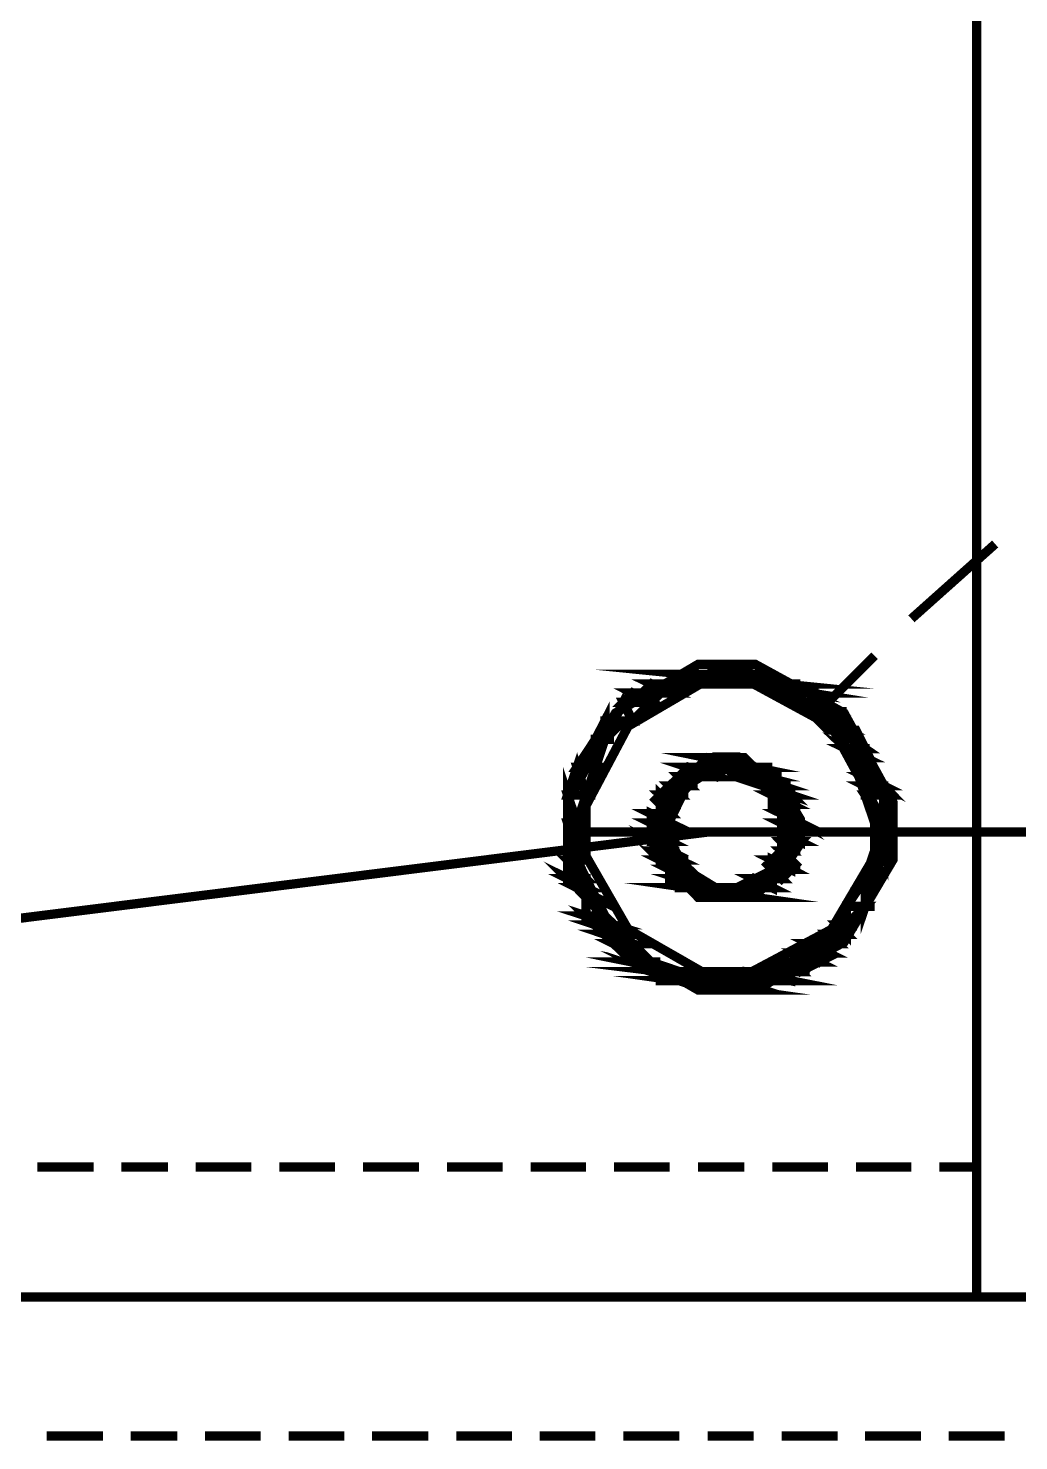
# Model space of a CAD drawing. Header units: metres. Extents: x -593 to 248, y 430 to 1024.
# Drawn here: x -236.09 to -231.57, y 801.3 to 807.74 of the extents above; entities that cross this region are included whole.
import ezdxf

# ---------------------------------------------------------------- set-up
doc = ezdxf.new("R2010")
doc.units = ezdxf.units.M
doc.header["$MEASUREMENT"] = 0
for name, color, linetype in [('C00-00-00-BLACK', 7, 'Continuous'), ('C00-7E-FF', 150, 'Continuous'), ('CFF-00-00', 1, 'Continuous')]:
    doc.layers.add(name, color=color, linetype=linetype)

msp = doc.modelspace()

# ---------------------------------------------------------------- linework, layer by layer
at = {"layer": 'C00-00-00-BLACK', "const_width": 0.0423}
for points in [[(-231.7628, 801.9529), (-231.7628, 822.0039)], [(-235.7898, 802.5459), (-236.0458, 802.5459)], [(-235.4508, 802.5459), (-235.6628, 802.5459)], [(-235.0708, 802.5459), (-235.3238, 802.5459)], [(-234.6888, 802.5459), (-234.9428, 802.5459)], [(-234.3058, 802.5459), (-234.5618, 802.5459)], [(-233.9238, 802.5459), (-234.1778, 802.5459)], [(-233.5438, 802.5459), (-233.7968, 802.5459)], [(-233.1618, 802.5459), (-233.4168, 802.5459)], [(-232.8218, 802.5459), (-233.0328, 802.5459)], [(-232.4398, 802.5459), (-232.6938, 802.5459)], [(-232.0598, 802.5459), (-232.3128, 802.5459)], [(-231.7628, 802.5459), (-231.9318, 802.5459)], [(-239.6068, 801.9529), (-225.9518, 801.9529)], [(-235.7468, 801.3179), (-236.0038, 801.3179)], [(-235.4078, 801.3179), (-235.6208, 801.3179)], [(-235.0278, 801.3179), (-235.2818, 801.3179)], [(-234.6458, 801.3179), (-234.9008, 801.3179)], [(-234.2628, 801.3179), (-234.5198, 801.3179)], [(-233.8808, 801.3179), (-234.1358, 801.3179)], [(-233.5008, 801.3179), (-233.7548, 801.3179)], [(-233.1188, 801.3179), (-233.3738, 801.3179)], [(-232.7788, 801.3179), (-232.9898, 801.3179)], [(-232.3968, 801.3179), (-232.6518, 801.3179)], [(-232.0168, 801.3179), (-232.2708, 801.3179)], [(-231.6348, 801.3179), (-231.8898, 801.3179)]]:
    msp.add_lwpolyline(points, dxfattribs=at)
for points in [[(-232.1438, 804.0729), (-232.1438, 804.2089), (-232.3668, 804.6159), (-232.7718, 804.8379), (-232.9058, 804.8379), (-233.0328, 804.8379), (-233.4098, 804.6159), (-233.6278, 804.2089), (-233.6278, 804.0729), (-233.6278, 803.9469), (-233.4098, 803.5709), (-233.0328, 803.3529), (-232.9058, 803.3529), (-232.7718, 803.3529), (-232.3668, 803.5709), (-232.1438, 803.9469), (-232.1438, 804.0729)], [(-232.9058, 804.8349), (-232.7788, 804.7919), (-232.9898, 804.7919), (-232.9058, 804.8349)], [(-232.2278, 804.0729), (-232.2278, 804.1939), (-232.4248, 804.5559), (-232.7858, 804.7519), (-232.9058, 804.7519), (-233.0168, 804.7519), (-233.3518, 804.5559), (-233.5438, 804.1939), (-233.5438, 804.0729), (-233.5438, 803.9629), (-233.3518, 803.6289), (-233.0168, 803.4369), (-232.9058, 803.4369), (-232.7858, 803.4369), (-232.4248, 803.6289), (-232.2278, 803.9629), (-232.2278, 804.0729)], [(-232.7788, 804.7919), (-233.0778, 804.7919), (-232.6518, 804.7489), (-232.7788, 804.7919)], [(-233.0328, 804.7489), (-233.2448, 804.7489), (-233.1588, 804.7079), (-233.0328, 804.7489)], [(-233.2448, 804.7489), (-233.1588, 804.7079), (-233.2858, 804.7079), (-233.2448, 804.7489)], [(-233.0778, 804.7919), (-232.6518, 804.7489), (-233.1618, 804.7489), (-233.0778, 804.7919)], [(-233.1618, 804.7489), (-232.6098, 804.7489), (-233.2048, 804.7489), (-233.1618, 804.7489)], [(-232.6098, 804.7489), (-233.2048, 804.7489), (-232.6098, 804.7489)], [(-233.2048, 804.7489), (-232.6098, 804.7489), (-232.5668, 804.7489), (-233.2048, 804.7489)], [(-233.0328, 804.7489), (-232.9898, 804.7489), (-233.2048, 804.7489), (-233.0328, 804.7489)], [(-233.0328, 804.7489), (-233.2048, 804.7489), (-232.9058, 804.7489), (-233.0328, 804.7489)], [(-232.6518, 804.7489), (-233.1618, 804.7489), (-232.6098, 804.7489), (-232.6518, 804.7489)], [(-232.7788, 804.7919), (-232.9898, 804.7919), (-233.0778, 804.7919), (-232.7788, 804.7919)], [(-232.7788, 804.7489), (-232.5238, 804.7079), (-232.6518, 804.7079), (-232.7788, 804.7489)], [(-232.6098, 804.7489), (-232.7788, 804.7489), (-232.5238, 804.7079), (-232.6098, 804.7489)], [(-232.9898, 804.7919), (-232.7788, 804.7919), (-232.7358, 804.7919), (-232.9898, 804.7919)], [(-232.6098, 804.7489), (-232.9058, 804.7489), (-232.6098, 804.7489)], [(-232.9058, 804.7489), (-232.6098, 804.7489), (-232.7788, 804.7489), (-232.9058, 804.7489)], [(-232.6518, 804.7079), (-232.4398, 804.6229), (-232.5238, 804.6229), (-232.6518, 804.7079)], [(-233.3738, 804.6649), (-233.3318, 804.5799), (-233.4168, 804.5799), (-233.3738, 804.6649)], [(-233.3318, 804.7079), (-233.2468, 804.6649), (-233.3738, 804.6649), (-233.3318, 804.7079)], [(-233.2048, 804.7079), (-233.3318, 804.7079), (-233.2468, 804.6649), (-233.2048, 804.7079)], [(-233.2888, 804.7079), (-233.2048, 804.7079), (-233.3318, 804.7079), (-233.2888, 804.7079)], [(-233.1618, 804.7079), (-233.2888, 804.7079), (-233.2048, 804.7079), (-233.1618, 804.7079)], [(-232.5238, 804.7079), (-232.6518, 804.7079), (-232.4398, 804.6229), (-232.5238, 804.7079)], [(-232.5238, 804.7079), (-232.6518, 804.7079), (-232.5238, 804.7079)], [(-232.6518, 804.7079), (-232.5238, 804.7079), (-232.4828, 804.7079), (-232.6518, 804.7079)], [(-232.5238, 804.6229), (-232.3558, 804.5379), (-232.4398, 804.5379), (-232.5238, 804.6229)], [(-233.4578, 804.5799), (-233.4578, 804.4959), (-233.5008, 804.4959), (-233.4578, 804.5799)], [(-233.2468, 804.6649), (-233.3738, 804.6649), (-233.3318, 804.5799), (-233.2468, 804.6649)], [(-232.3968, 804.6229), (-232.5238, 804.6229), (-232.3558, 804.5379), (-232.3968, 804.6229)], [(-232.3968, 804.6229), (-232.3558, 804.6229), (-232.5238, 804.6229), (-232.3968, 804.6229)], [(-232.3968, 804.6229), (-232.5238, 804.6229), (-232.4398, 804.6229), (-232.3968, 804.6229)], [(-233.5008, 804.4959), (-233.5008, 804.3689), (-233.5848, 804.3689), (-233.5008, 804.4959)], [(-233.4168, 804.5799), (-233.3738, 804.5799), (-233.4578, 804.5799), (-233.4168, 804.5799)], [(-233.3738, 804.5799), (-233.4578, 804.5799), (-233.4578, 804.4959), (-233.3738, 804.5799)], [(-233.3318, 804.5799), (-233.4168, 804.5799), (-233.3738, 804.5799), (-233.3318, 804.5799)], [(-232.3968, 804.5379), (-232.2708, 804.4529), (-232.3558, 804.4529), (-232.3968, 804.5379)], [(-233.4578, 804.4959), (-233.5008, 804.4959), (-233.4578, 804.4959)], [(-233.5008, 804.4959), (-233.4578, 804.4959), (-233.4168, 804.4959), (-233.5008, 804.4959)], [(-233.4578, 804.4959), (-233.5008, 804.4959), (-233.5008, 804.3689), (-233.4578, 804.4959)], [(-232.3558, 804.4529), (-232.2708, 804.4119), (-232.3128, 804.4119), (-232.3558, 804.4529)], [(-232.3128, 804.5379), (-232.3968, 804.5379), (-232.2708, 804.4529), (-232.3128, 804.5379)], [(-232.3558, 804.5379), (-232.4398, 804.5379), (-232.3128, 804.5379), (-232.3558, 804.5379)], [(-232.4398, 804.5379), (-232.3128, 804.5379), (-232.3968, 804.5379), (-232.4398, 804.5379)], [(-232.3128, 804.4119), (-232.2278, 804.3259), (-232.2708, 804.3259), (-232.3128, 804.4119)], [(-233.5848, 804.3689), (-233.5438, 804.2419), (-233.6278, 804.2419), (-233.5848, 804.3689)], [(-232.5668, 804.0729), (-232.5668, 804.1319), (-232.6728, 804.3079), (-232.8478, 804.4149), (-232.9058, 804.4149), (-232.9598, 804.4149), (-233.1178, 804.3079), (-233.2018, 804.1319), (-233.2018, 804.0729), (-233.2018, 804.0199), (-233.1178, 803.8619), (-232.9598, 803.7759), (-232.9058, 803.7759), (-232.8478, 803.7759), (-232.6728, 803.8619), (-232.5668, 804.0199), (-232.5668, 804.0729)], [(-232.8218, 804.4119), (-232.9898, 804.4119), (-232.7788, 804.3689), (-232.8218, 804.4119)], [(-232.9898, 804.4119), (-232.7788, 804.3689), (-233.0328, 804.3689), (-232.9898, 804.4119)], [(-232.9488, 804.4119), (-232.8218, 804.4119), (-232.9898, 804.4119), (-232.9488, 804.4119)], [(-232.9058, 804.4119), (-232.8628, 804.4119), (-232.9488, 804.4119), (-232.9058, 804.4119)], [(-232.8628, 804.4119), (-232.9488, 804.4119), (-232.8218, 804.4119), (-232.8628, 804.4119)], [(-232.2708, 804.4529), (-232.3558, 804.4529), (-232.2708, 804.4119), (-232.2708, 804.4529)], [(-232.2708, 804.4119), (-232.3128, 804.4119), (-232.2278, 804.3259), (-232.2708, 804.4119)], [(-233.6278, 804.2419), (-233.5848, 804.1149), (-233.6278, 804.1149), (-233.6278, 804.2419)], [(-233.5008, 804.3689), (-233.5848, 804.3689), (-233.5438, 804.2419), (-233.5008, 804.3689)], [(-233.5008, 804.3689), (-233.5848, 804.3689), (-233.5008, 804.3689)], [(-233.5848, 804.3689), (-233.5008, 804.3689), (-233.4578, 804.3689), (-233.5848, 804.3689)], [(-232.9058, 804.3689), (-233.0778, 804.3689), (-232.9488, 804.3259), (-232.9058, 804.3689)], [(-232.6098, 804.0729), (-232.6098, 804.1259), (-232.6948, 804.2849), (-232.8558, 804.3689), (-232.9078, 804.3689), (-232.9528, 804.3689), (-233.0838, 804.2849), (-233.1618, 804.1259), (-233.1618, 804.0729), (-233.1618, 804.0299), (-233.0838, 803.8989), (-232.9528, 803.8189), (-232.9078, 803.8189), (-232.8558, 803.8189), (-232.6948, 803.8989), (-232.6098, 804.0299), (-232.6098, 804.0729)], [(-233.0778, 804.3689), (-232.9488, 804.3259), (-233.1188, 804.3259), (-233.0778, 804.3689)], [(-233.0328, 804.3689), (-232.7358, 804.3689), (-233.0778, 804.3689), (-233.0328, 804.3689)], [(-232.7358, 804.3689), (-233.0778, 804.3689), (-232.7358, 804.3689)], [(-233.0778, 804.3689), (-232.7358, 804.3689), (-232.6938, 804.3689), (-233.0778, 804.3689)], [(-232.7358, 804.3689), (-232.6938, 804.3689), (-233.0778, 804.3689), (-232.7358, 804.3689)], [(-232.7358, 804.3689), (-233.0778, 804.3689), (-232.7358, 804.3689)], [(-232.7358, 804.3689), (-232.9058, 804.3689), (-232.7358, 804.3259), (-232.7358, 804.3689)], [(-232.7788, 804.3689), (-233.0328, 804.3689), (-232.7788, 804.3689)], [(-233.0328, 804.3689), (-232.7788, 804.3689), (-232.7358, 804.3689), (-233.0328, 804.3689)], [(-232.7788, 804.3689), (-233.0328, 804.3689), (-232.7358, 804.3689), (-232.7788, 804.3689)], [(-232.9058, 804.3689), (-232.7358, 804.3259), (-232.8628, 804.3259), (-232.9058, 804.3689)], [(-232.7788, 804.3259), (-232.6518, 804.2839), (-232.7358, 804.2839), (-232.7788, 804.3259)], [(-232.2708, 804.2419), (-232.1868, 804.1149), (-232.2278, 804.1149), (-232.2708, 804.2419)], [(-233.1618, 804.2839), (-233.1188, 804.2419), (-233.2048, 804.2419), (-233.1618, 804.2839)], [(-233.0778, 804.2839), (-233.1618, 804.2839), (-233.1188, 804.2419), (-233.0778, 804.2839)], [(-233.1178, 804.3259), (-233.0748, 804.2839), (-233.1588, 804.2839), (-233.1178, 804.3259)], [(-233.1618, 804.2839), (-233.0778, 804.2839), (-233.0348, 804.2839), (-233.1618, 804.2839)], [(-233.0778, 804.2839), (-233.0348, 804.2839), (-233.1618, 804.2839), (-233.0778, 804.2839)], [(-233.1618, 804.2839), (-233.0778, 804.2839), (-233.0348, 804.2839), (-233.1618, 804.2839)], [(-233.0778, 804.2839), (-233.0348, 804.2839), (-233.1618, 804.2839), (-233.0778, 804.2839)], [(-233.0328, 804.3259), (-233.1178, 804.3259), (-233.0748, 804.2839), (-233.0328, 804.3259)], [(-233.0328, 804.3259), (-233.1188, 804.3259), (-233.0328, 804.3259)], [(-233.1188, 804.3259), (-233.0328, 804.3259), (-232.9898, 804.3259), (-233.1188, 804.3259)], [(-233.0328, 804.3259), (-232.9898, 804.3259), (-233.1188, 804.3259), (-233.0328, 804.3259)], [(-233.0328, 804.3259), (-233.1188, 804.3259), (-232.9488, 804.3259), (-233.0328, 804.3259)], [(-232.6938, 804.3259), (-232.7788, 804.3259), (-232.6518, 804.2839), (-232.6938, 804.3259)], [(-232.7358, 804.3259), (-232.8628, 804.3259), (-232.6938, 804.3259), (-232.7358, 804.3259)], [(-232.8628, 804.3259), (-232.6938, 804.3259), (-232.8218, 804.3259), (-232.8628, 804.3259)], [(-232.6518, 804.2839), (-232.7358, 804.2839), (-232.6098, 804.2419), (-232.6518, 804.2839)], [(-232.6938, 804.3259), (-232.8218, 804.3259), (-232.6938, 804.3259)], [(-232.8218, 804.3259), (-232.6938, 804.3259), (-232.7788, 804.3259), (-232.8218, 804.3259)], [(-232.7358, 804.2839), (-232.6098, 804.2419), (-232.6938, 804.2419), (-232.7358, 804.2839)], [(-232.6938, 804.3259), (-232.7788, 804.3259), (-232.6938, 804.3259)], [(-232.7788, 804.3259), (-232.6938, 804.3259), (-232.6518, 804.3259), (-232.7788, 804.3259)], [(-232.7358, 804.2839), (-232.6518, 804.2839), (-232.6098, 804.2839), (-232.7358, 804.2839)], [(-232.6518, 804.2839), (-232.6098, 804.2839), (-232.7358, 804.2839), (-232.6518, 804.2839)], [(-232.2278, 804.3259), (-232.2708, 804.3259), (-232.1868, 804.2839), (-232.2278, 804.3259)], [(-232.1868, 804.2839), (-232.2708, 804.2839), (-232.1868, 804.2419), (-232.1868, 804.2839)], [(-232.2708, 804.3259), (-232.1868, 804.2839), (-232.2708, 804.2839), (-232.2708, 804.3259)], [(-232.2708, 804.2839), (-232.1868, 804.2419), (-232.2708, 804.2419), (-232.2708, 804.2839)], [(-233.5438, 804.2419), (-233.6278, 804.2419), (-233.5848, 804.1149), (-233.5438, 804.2419)], [(-233.6278, 804.2419), (-233.5438, 804.2419), (-233.5008, 804.2419), (-233.6278, 804.2419)], [(-233.5438, 804.2419), (-233.5008, 804.2419), (-233.6278, 804.2419), (-233.5438, 804.2419)], [(-233.6278, 804.1149), (-233.5848, 803.9869), (-233.6278, 803.9869), (-233.6278, 804.1149)], [(-233.1188, 804.2419), (-233.2048, 804.2419), (-233.1618, 804.1999), (-233.1188, 804.2419)], [(-233.2048, 804.2419), (-233.1618, 804.1999), (-233.2048, 804.1999), (-233.2048, 804.2419)], [(-233.2048, 804.2419), (-233.1188, 804.2419), (-233.0778, 804.2419), (-233.2048, 804.2419)], [(-233.1188, 804.2419), (-233.0778, 804.2419), (-233.2048, 804.2419), (-233.1188, 804.2419)], [(-233.2048, 804.1999), (-233.1618, 804.1569), (-233.2048, 804.1569), (-233.2048, 804.1999)], [(-232.6098, 804.2419), (-232.6938, 804.2419), (-232.6098, 804.1999), (-232.6098, 804.2419)], [(-232.6938, 804.2419), (-232.6098, 804.1999), (-232.6938, 804.1999), (-232.6938, 804.2419)], [(-232.6518, 804.1999), (-232.6098, 804.1569), (-232.6518, 804.1569), (-232.6518, 804.1999)], [(-232.1868, 804.2419), (-232.2708, 804.2419), (-232.1868, 804.1149), (-232.1868, 804.2419)], [(-232.2278, 804.1149), (-232.1868, 803.9869), (-232.2278, 803.9869), (-232.2278, 804.1149)], [(-233.1618, 804.1569), (-233.2468, 804.1569), (-233.1618, 804.1149), (-233.1618, 804.1569)], [(-233.2468, 804.1569), (-233.1618, 804.1149), (-233.2468, 804.1149), (-233.2468, 804.1569)], [(-233.2048, 804.1569), (-233.1618, 804.1569), (-233.2468, 804.1569), (-233.2048, 804.1569)], [(-233.1618, 804.1999), (-233.2048, 804.1999), (-233.1618, 804.1569), (-233.1618, 804.1999)], [(-233.1618, 804.1569), (-233.2048, 804.1569), (-233.1618, 804.1569)], [(-232.6098, 804.1569), (-232.6518, 804.1569), (-232.5668, 804.1149), (-232.6098, 804.1569)], [(-232.6098, 804.1999), (-232.6938, 804.1999), (-232.6518, 804.1999), (-232.6098, 804.1999)], [(-232.6938, 804.1999), (-232.6098, 804.1999), (-232.5668, 804.1999), (-232.6938, 804.1999)], [(-232.6098, 804.1999), (-232.6518, 804.1999), (-232.6098, 804.1569), (-232.6098, 804.1999)], [(-232.6518, 804.1569), (-232.5668, 804.1149), (-232.6518, 804.1149), (-232.6518, 804.1569)], [(-232.6098, 804.1569), (-232.6518, 804.1569), (-232.6098, 804.1569)], [(-232.6518, 804.1569), (-232.6098, 804.1569), (-232.5668, 804.1569), (-232.6518, 804.1569)], [(-233.5848, 804.1149), (-233.6278, 804.1149), (-233.5848, 803.9869), (-233.5848, 804.1149)], [(-233.6278, 804.1149), (-233.5848, 804.1149), (-233.5438, 804.1149), (-233.6278, 804.1149)], [(-233.5848, 804.1149), (-233.5438, 804.1149), (-233.6278, 804.1149), (-233.5848, 804.1149)], [(-233.1618, 804.1149), (-233.2468, 804.1149), (-233.1618, 804.0729), (-233.1618, 804.1149)], [(-233.2468, 804.1149), (-233.1618, 804.0729), (-233.2468, 804.0729), (-233.2468, 804.1149)], [(-232.5668, 804.1149), (-232.6518, 804.1149), (-232.5668, 804.0729), (-232.5668, 804.1149)], [(-232.6518, 804.1149), (-232.5668, 804.0729), (-232.6518, 804.0729), (-232.6518, 804.1149)], [(-232.2278, 803.9869), (-232.2278, 803.8609), (-232.2708, 803.8609), (-232.2278, 803.9869)], [(-232.1868, 804.1149), (-232.2278, 804.1149), (-232.1868, 803.9869), (-232.1868, 804.1149)], [(-232.2278, 804.1149), (-232.1868, 804.1149), (-232.1438, 804.1149), (-232.2278, 804.1149)], [(-232.1868, 804.1149), (-232.1438, 804.1149), (-232.2278, 804.1149), (-232.1868, 804.1149)], [(-233.2468, 804.0299), (-233.1618, 803.9869), (-233.2048, 803.9869), (-233.2468, 804.0299)], [(-233.1618, 804.0729), (-233.2468, 804.0729), (-233.1618, 804.0299), (-233.1618, 804.0729)], [(-233.1618, 804.0299), (-233.2468, 804.0299), (-233.1618, 803.9869), (-233.1618, 804.0299)], [(-233.2468, 804.0729), (-233.1618, 804.0299), (-233.2468, 804.0299), (-233.2468, 804.0729)], [(-233.1618, 804.0299), (-233.2468, 804.0299), (-233.1618, 804.0299)], [(-233.2468, 804.0299), (-233.1618, 804.0299), (-233.1188, 804.0299), (-233.2468, 804.0299)], [(-232.5668, 804.0729), (-232.6518, 804.0729), (-232.5668, 804.0299), (-232.5668, 804.0729)], [(-232.5668, 804.0299), (-232.6518, 804.0299), (-232.6098, 803.9869), (-232.5668, 804.0299)], [(-232.6518, 804.0729), (-232.5668, 804.0299), (-232.6518, 804.0299), (-232.6518, 804.0729)], [(-232.6518, 804.0729), (-232.5668, 804.0729), (-232.5238, 804.0729), (-232.6518, 804.0729)], [(-232.5668, 804.0729), (-232.5238, 804.0729), (-232.6518, 804.0729), (-232.5668, 804.0729)], [(-232.6518, 804.0299), (-232.6098, 803.9869), (-232.6518, 803.9869), (-232.6518, 804.0299)], [(-233.5848, 803.9869), (-233.6278, 803.9869), (-233.5848, 803.9459), (-233.5848, 803.9869)], [(-233.6278, 803.9869), (-233.5848, 803.9459), (-233.6278, 803.9459), (-233.6278, 803.9869)], [(-233.6278, 803.9459), (-233.5438, 803.8609), (-233.6278, 803.8609), (-233.6278, 803.9459)], [(-233.2048, 803.9459), (-233.1188, 803.9029), (-233.1618, 803.9029), (-233.2048, 803.9459)], [(-233.1618, 803.9869), (-233.2048, 803.9869), (-233.1188, 803.9459), (-233.1618, 803.9869)], [(-233.2048, 803.9869), (-233.1188, 803.9459), (-233.2048, 803.9459), (-233.2048, 803.9869)], [(-233.1618, 803.9869), (-233.2048, 803.9869), (-233.1618, 803.9869)], [(-233.2048, 803.9869), (-233.1618, 803.9869), (-233.1188, 803.9869), (-233.2048, 803.9869)], [(-232.6518, 803.9869), (-232.6098, 803.9459), (-232.6938, 803.9459), (-232.6518, 803.9869)], [(-232.6938, 803.9459), (-232.6098, 803.9029), (-232.6938, 803.9029), (-232.6938, 803.9459)], [(-232.6098, 803.9869), (-232.6518, 803.9869), (-232.6098, 803.9459), (-232.6098, 803.9869)], [(-232.6518, 803.9869), (-232.6098, 803.9869), (-232.5668, 803.9869), (-232.6518, 803.9869)], [(-232.6098, 803.9869), (-232.5668, 803.9869), (-232.6518, 803.9869), (-232.6098, 803.9869)], [(-232.2278, 803.9869), (-232.1868, 803.9869), (-232.1438, 803.9869), (-232.2278, 803.9869)], [(-232.1868, 803.9869), (-232.1438, 803.9869), (-232.2278, 803.9869), (-232.1868, 803.9869)], [(-232.1868, 803.9869), (-232.2278, 803.9869), (-232.2278, 803.8609), (-232.1868, 803.9869)], [(-233.6278, 803.8609), (-233.5438, 803.8189), (-233.5848, 803.8189), (-233.6278, 803.8609)], [(-233.5848, 803.9459), (-233.6278, 803.9459), (-233.5438, 803.8609), (-233.5848, 803.9459)], [(-233.1188, 803.9459), (-233.2048, 803.9459), (-233.1188, 803.9029), (-233.1188, 803.9459)], [(-233.1188, 803.9029), (-233.1618, 803.9029), (-233.0778, 803.8609), (-233.1188, 803.9029)], [(-233.1188, 803.9459), (-233.2048, 803.9459), (-233.1188, 803.9459)], [(-233.2048, 803.9459), (-233.1188, 803.9459), (-233.0778, 803.9459), (-233.2048, 803.9459)], [(-233.1618, 803.9029), (-233.0778, 803.8609), (-233.1618, 803.8609), (-233.1618, 803.9029)], [(-232.6938, 803.9029), (-232.6518, 803.8609), (-232.7358, 803.8609), (-232.6938, 803.9029)], [(-232.6098, 803.9459), (-232.6938, 803.9459), (-232.6098, 803.9029), (-232.6098, 803.9459)], [(-232.6098, 803.9029), (-232.6938, 803.9029), (-232.6518, 803.8609), (-232.6098, 803.9029)], [(-232.6098, 803.9029), (-232.6938, 803.9029), (-232.6098, 803.9029)], [(-232.6938, 803.9029), (-232.6098, 803.9029), (-232.5668, 803.9029), (-232.6938, 803.9029)], [(-232.2708, 803.8609), (-232.2708, 803.7339), (-232.3558, 803.7339), (-232.2708, 803.8609)], [(-233.5438, 803.8609), (-233.6278, 803.8609), (-233.5438, 803.8189), (-233.5438, 803.8609)], [(-233.5848, 803.8189), (-233.5008, 803.7759), (-233.5438, 803.7759), (-233.5848, 803.8189)], [(-233.5438, 803.8189), (-233.5848, 803.8189), (-233.5008, 803.7759), (-233.5438, 803.8189)], [(-233.0328, 803.8609), (-233.1178, 803.8609), (-232.9898, 803.8189), (-233.0328, 803.8609)], [(-233.0778, 803.8609), (-233.1618, 803.8609), (-233.0778, 803.8609)], [(-233.1618, 803.8609), (-233.0778, 803.8609), (-233.0348, 803.8609), (-233.1618, 803.8609)], [(-233.0778, 803.8609), (-233.1618, 803.8609), (-233.0348, 803.8609), (-233.0778, 803.8609)], [(-233.1618, 803.8609), (-233.0348, 803.8609), (-233.1188, 803.8609), (-233.1618, 803.8609)], [(-233.1178, 803.8609), (-232.9898, 803.8189), (-233.1178, 803.8189), (-233.1178, 803.8609)], [(-232.7788, 803.8609), (-232.6938, 803.8189), (-232.8218, 803.8189), (-232.7788, 803.8609)], [(-232.6938, 803.8609), (-232.7788, 803.8609), (-232.6938, 803.8189), (-232.6938, 803.8609)], [(-232.7358, 803.8609), (-232.6518, 803.8609), (-232.7788, 803.8609), (-232.7358, 803.8609)], [(-232.6938, 803.8609), (-232.6518, 803.8609), (-232.7788, 803.8609), (-232.6938, 803.8609)], [(-232.6938, 803.8609), (-232.7788, 803.8609), (-232.6518, 803.8609), (-232.6938, 803.8609)], [(-232.6518, 803.8609), (-232.7358, 803.8609), (-232.6518, 803.8609)], [(-232.2708, 803.8609), (-232.2278, 803.8609), (-232.1868, 803.8609), (-232.2708, 803.8609)], [(-232.2278, 803.8609), (-232.1868, 803.8609), (-232.2708, 803.8609), (-232.2278, 803.8609)], [(-232.2278, 803.8609), (-232.2708, 803.8609), (-232.2708, 803.7339), (-232.2278, 803.8609)], [(-233.5008, 803.7759), (-233.5438, 803.7759), (-233.4578, 803.6909), (-233.5008, 803.7759)], [(-233.5438, 803.7759), (-233.4578, 803.6909), (-233.5438, 803.6909), (-233.5438, 803.7759)], [(-232.7358, 803.8189), (-233.0748, 803.8189), (-232.7788, 803.7759), (-232.7358, 803.8189)], [(-233.1188, 803.8189), (-232.9508, 803.8189), (-232.9078, 803.8189), (-233.1188, 803.8189)], [(-232.9508, 803.8189), (-232.9078, 803.8189), (-233.1188, 803.8189), (-232.9508, 803.8189)], [(-232.9488, 803.8189), (-232.9058, 803.8189), (-233.1178, 803.8189), (-232.9488, 803.8189)], [(-232.9488, 803.8189), (-233.1178, 803.8189), (-232.9898, 803.8189), (-232.9488, 803.8189)], [(-232.9488, 803.8189), (-233.1178, 803.8189), (-232.9058, 803.8189), (-232.9488, 803.8189)], [(-233.1178, 803.8189), (-232.9058, 803.8189), (-233.0748, 803.8189), (-233.1178, 803.8189)], [(-233.0748, 803.8189), (-232.7788, 803.7759), (-233.0328, 803.7759), (-233.0748, 803.8189)], [(-233.0778, 803.8189), (-232.7358, 803.8189), (-232.6938, 803.8189), (-233.0778, 803.8189)], [(-232.7358, 803.8189), (-232.6938, 803.8189), (-233.0778, 803.8189), (-232.7358, 803.8189)], [(-232.7788, 803.7759), (-233.0328, 803.7759), (-232.8218, 803.7759), (-232.7788, 803.7759)], [(-233.0328, 803.7759), (-232.8218, 803.7759), (-232.9898, 803.7759), (-233.0328, 803.7759)], [(-232.8218, 803.7759), (-232.9898, 803.7759), (-232.8218, 803.7759)], [(-232.9898, 803.7759), (-232.8218, 803.7759), (-232.7788, 803.7759), (-232.9898, 803.7759)], [(-232.8628, 803.7759), (-232.9488, 803.7759), (-232.9898, 803.7759), (-232.8628, 803.7759)], [(-232.9898, 803.7759), (-232.8218, 803.7759), (-232.8628, 803.7759), (-232.9898, 803.7759)], [(-232.8628, 803.7759), (-232.8218, 803.7759), (-232.9488, 803.7759), (-232.8628, 803.7759)], [(-232.8628, 803.8189), (-232.7358, 803.8189), (-232.9058, 803.8189), (-232.8628, 803.8189)], [(-232.8218, 803.8189), (-232.6938, 803.8189), (-232.8628, 803.8189), (-232.8218, 803.8189)], [(-232.7358, 803.8189), (-232.6938, 803.8189), (-232.8628, 803.8189), (-232.7358, 803.8189)], [(-232.7358, 803.8189), (-232.8628, 803.8189), (-232.6938, 803.8189), (-232.7358, 803.8189)], [(-232.7358, 803.8189), (-232.8628, 803.8189), (-232.7358, 803.8189)], [(-232.6938, 803.8189), (-232.8218, 803.8189), (-232.6938, 803.8189)], [(-232.3558, 803.7339), (-232.3558, 803.6499), (-232.3968, 803.6499), (-232.3558, 803.7339)], [(-233.5438, 803.6909), (-233.4168, 803.6499), (-233.5008, 803.6499), (-233.5438, 803.6909)], [(-232.2708, 803.7339), (-232.3558, 803.7339), (-232.2708, 803.7339)], [(-232.3558, 803.7339), (-232.2708, 803.7339), (-232.2278, 803.7339), (-232.3558, 803.7339)], [(-232.2708, 803.7339), (-232.3558, 803.7339), (-232.3558, 803.6499), (-232.2708, 803.7339)], [(-233.4578, 803.6909), (-233.5438, 803.6909), (-233.4168, 803.6499), (-233.4578, 803.6909)], [(-233.4168, 803.6499), (-233.5008, 803.6499), (-233.3738, 803.6069), (-233.4168, 803.6499)], [(-233.5008, 803.6499), (-233.3738, 803.6069), (-233.4578, 803.6069), (-233.5008, 803.6499)], [(-232.3968, 803.6499), (-232.3558, 803.6069), (-232.4398, 803.6069), (-232.3968, 803.6499)], [(-232.3558, 803.6499), (-232.3968, 803.6499), (-232.3558, 803.6069), (-232.3558, 803.6499)], [(-233.3738, 803.6069), (-233.4578, 803.6069), (-233.3318, 803.5639), (-233.3738, 803.6069)], [(-233.4578, 803.6069), (-233.3318, 803.5639), (-233.4168, 803.5639), (-233.4578, 803.6069)], [(-233.4168, 803.5639), (-233.2468, 803.4799), (-233.3318, 803.4799), (-233.4168, 803.5639)], [(-232.4398, 803.6069), (-232.3968, 803.5639), (-232.5238, 803.5639), (-232.4398, 803.6069)], [(-232.3558, 803.6069), (-232.4398, 803.6069), (-232.3968, 803.5639), (-232.3558, 803.6069)], [(-233.3318, 803.5639), (-233.4168, 803.5639), (-233.2468, 803.4799), (-233.3318, 803.5639)], [(-233.3318, 803.4799), (-233.1188, 803.4369), (-233.2468, 803.4369), (-233.3318, 803.4799)], [(-232.5668, 803.5219), (-232.4828, 803.4799), (-232.6098, 803.4799), (-232.5668, 803.5219)], [(-232.4398, 803.5219), (-232.5668, 803.5219), (-232.4828, 803.4799), (-232.4398, 803.5219)], [(-232.5238, 803.5639), (-232.4398, 803.5219), (-232.5668, 803.5219), (-232.5238, 803.5639)], [(-232.3968, 803.5639), (-232.5238, 803.5639), (-232.4398, 803.5219), (-232.3968, 803.5639)], [(-233.2468, 803.4799), (-233.3318, 803.4799), (-233.1188, 803.4369), (-233.2468, 803.4799)], [(-233.2468, 803.4799), (-233.3318, 803.4799), (-233.2468, 803.4799)], [(-233.3318, 803.4799), (-233.2468, 803.4799), (-233.2048, 803.4799), (-233.3318, 803.4799)], [(-232.6098, 803.4799), (-232.5668, 803.4369), (-232.7358, 803.4369), (-232.6098, 803.4799)], [(-232.4828, 803.4799), (-232.6098, 803.4799), (-232.5668, 803.4369), (-232.4828, 803.4799)], [(-232.9898, 803.4369), (-233.2048, 803.4369), (-232.8628, 803.3949), (-232.9898, 803.4369)], [(-233.1188, 803.3949), (-232.7358, 803.3949), (-232.8218, 803.3529), (-233.1188, 803.3949)], [(-233.1188, 803.3949), (-232.9898, 803.3529), (-232.8218, 803.3529), (-233.1188, 803.3949)], [(-233.0328, 803.4369), (-232.9898, 803.4369), (-233.2468, 803.4369), (-233.0328, 803.4369)], [(-233.0328, 803.4369), (-233.2468, 803.4369), (-233.1188, 803.4369), (-233.0328, 803.4369)], [(-233.0328, 803.4369), (-233.2468, 803.4369), (-232.9898, 803.4369), (-233.0328, 803.4369)], [(-233.2468, 803.4369), (-232.9898, 803.4369), (-233.2048, 803.4369), (-233.2468, 803.4369)], [(-233.2048, 803.4369), (-232.8628, 803.3949), (-233.2048, 803.3949), (-233.2048, 803.4369)], [(-232.6098, 803.3949), (-233.2048, 803.3949), (-232.6938, 803.3949), (-232.6098, 803.3949)], [(-233.2048, 803.3949), (-232.6938, 803.3949), (-233.1188, 803.3949), (-233.2048, 803.3949)], [(-232.7358, 803.3949), (-232.6938, 803.3949), (-233.1188, 803.3949), (-232.7358, 803.3949)], [(-232.7358, 803.3949), (-233.1188, 803.3949), (-232.6938, 803.3949), (-232.7358, 803.3949)], [(-232.6098, 803.4369), (-232.8218, 803.4369), (-232.6098, 803.3949), (-232.6098, 803.4369)], [(-232.8218, 803.4369), (-232.6098, 803.3949), (-232.8628, 803.3949), (-232.8218, 803.4369)], [(-232.7358, 803.4369), (-232.6098, 803.4369), (-232.8218, 803.4369), (-232.7358, 803.4369)], [(-232.5668, 803.4369), (-232.7358, 803.4369), (-232.5668, 803.4369)], [(-232.7358, 803.4369), (-232.5668, 803.4369), (-232.5238, 803.4369), (-232.7358, 803.4369)], [(-232.5668, 803.4369), (-232.7358, 803.4369), (-232.6098, 803.4369), (-232.5668, 803.4369)], [(-232.9898, 803.3529), (-232.8218, 803.3529), (-232.9488, 803.3529), (-232.9898, 803.3529)]]:
    msp.add_lwpolyline(points, close=True, dxfattribs=at)
at = {"layer": 'C00-00-00-BLACK'}
for points in [[(-232.9058, 804.8349), (-232.7788, 804.7919), (-232.9898, 804.7919), (-232.9058, 804.8349)], [(-233.0778, 804.7919), (-232.6518, 804.7489), (-233.1618, 804.7489), (-233.0778, 804.7919)], [(-232.7788, 804.7919), (-232.9898, 804.7919), (-233.0778, 804.7919), (-232.7788, 804.7919)], [(-232.7788, 804.7919), (-233.0778, 804.7919), (-232.6518, 804.7489), (-232.7788, 804.7919)], [(-232.9898, 804.7919), (-232.7788, 804.7919), (-232.7358, 804.7919), (-232.9898, 804.7919)], [(-233.3318, 804.7079), (-233.2468, 804.6649), (-233.3738, 804.6649), (-233.3318, 804.7079)], [(-233.2888, 804.7079), (-233.2048, 804.7079), (-233.3318, 804.7079), (-233.2888, 804.7079)], [(-233.2048, 804.7079), (-233.3318, 804.7079), (-233.2468, 804.6649), (-233.2048, 804.7079)], [(-233.1618, 804.7079), (-233.2888, 804.7079), (-233.2048, 804.7079), (-233.1618, 804.7079)], [(-233.2448, 804.7489), (-233.1588, 804.7079), (-233.2858, 804.7079), (-233.2448, 804.7489)], [(-233.0328, 804.7489), (-233.2448, 804.7489), (-233.1588, 804.7079), (-233.0328, 804.7489)], [(-233.1618, 804.7489), (-232.6098, 804.7489), (-233.2048, 804.7489), (-233.1618, 804.7489)], [(-232.6098, 804.7489), (-233.2048, 804.7489), (-232.6098, 804.7489)], [(-233.2048, 804.7489), (-232.6098, 804.7489), (-232.5668, 804.7489), (-233.2048, 804.7489)], [(-233.0328, 804.7489), (-232.9898, 804.7489), (-233.2048, 804.7489), (-233.0328, 804.7489)], [(-233.0328, 804.7489), (-233.2048, 804.7489), (-232.9058, 804.7489), (-233.0328, 804.7489)], [(-232.6518, 804.7489), (-233.1618, 804.7489), (-232.6098, 804.7489), (-232.6518, 804.7489)], [(-232.6098, 804.7489), (-232.9058, 804.7489), (-232.6098, 804.7489)], [(-232.9058, 804.7489), (-232.6098, 804.7489), (-232.7788, 804.7489), (-232.9058, 804.7489)], [(-232.6098, 804.7489), (-232.7788, 804.7489), (-232.5238, 804.7079), (-232.6098, 804.7489)], [(-232.7788, 804.7489), (-232.5238, 804.7079), (-232.6518, 804.7079), (-232.7788, 804.7489)], [(-232.5238, 804.7079), (-232.6518, 804.7079), (-232.5238, 804.7079)], [(-232.6518, 804.7079), (-232.5238, 804.7079), (-232.4828, 804.7079), (-232.6518, 804.7079)], [(-232.5238, 804.7079), (-232.6518, 804.7079), (-232.4398, 804.6229), (-232.5238, 804.7079)], [(-232.6518, 804.7079), (-232.4398, 804.6229), (-232.5238, 804.6229), (-232.6518, 804.7079)], [(-233.3738, 804.6649), (-233.3318, 804.5799), (-233.4168, 804.5799), (-233.3738, 804.6649)], [(-233.2468, 804.6649), (-233.3738, 804.6649), (-233.3318, 804.5799), (-233.2468, 804.6649)], [(-233.4578, 804.5799), (-233.4578, 804.4959), (-233.5008, 804.4959), (-233.4578, 804.5799)], [(-233.4168, 804.5799), (-233.3738, 804.5799), (-233.4578, 804.5799), (-233.4168, 804.5799)], [(-233.3738, 804.5799), (-233.4578, 804.5799), (-233.4578, 804.4959), (-233.3738, 804.5799)], [(-233.3318, 804.5799), (-233.4168, 804.5799), (-233.3738, 804.5799), (-233.3318, 804.5799)], [(-232.3968, 804.6229), (-232.3558, 804.6229), (-232.5238, 804.6229), (-232.3968, 804.6229)], [(-232.3968, 804.6229), (-232.5238, 804.6229), (-232.4398, 804.6229), (-232.3968, 804.6229)], [(-232.3968, 804.6229), (-232.5238, 804.6229), (-232.3558, 804.5379), (-232.3968, 804.6229)], [(-232.5238, 804.6229), (-232.3558, 804.5379), (-232.4398, 804.5379), (-232.5238, 804.6229)], [(-233.5008, 804.4959), (-233.5008, 804.3689), (-233.5848, 804.3689), (-233.5008, 804.4959)], [(-233.4578, 804.4959), (-233.5008, 804.4959), (-233.4578, 804.4959)], [(-233.5008, 804.4959), (-233.4578, 804.4959), (-233.4168, 804.4959), (-233.5008, 804.4959)], [(-233.4578, 804.4959), (-233.5008, 804.4959), (-233.5008, 804.3689), (-233.4578, 804.4959)], [(-232.3558, 804.5379), (-232.4398, 804.5379), (-232.3128, 804.5379), (-232.3558, 804.5379)], [(-232.4398, 804.5379), (-232.3128, 804.5379), (-232.3968, 804.5379), (-232.4398, 804.5379)], [(-232.3128, 804.5379), (-232.3968, 804.5379), (-232.2708, 804.4529), (-232.3128, 804.5379)], [(-232.3968, 804.5379), (-232.2708, 804.4529), (-232.3558, 804.4529), (-232.3968, 804.5379)], [(-232.2708, 804.4529), (-232.3558, 804.4529), (-232.2708, 804.4119), (-232.2708, 804.4529)], [(-232.3558, 804.4529), (-232.2708, 804.4119), (-232.3128, 804.4119), (-232.3558, 804.4529)], [(-233.5848, 804.3689), (-233.5438, 804.2419), (-233.6278, 804.2419), (-233.5848, 804.3689)], [(-233.5008, 804.3689), (-233.5848, 804.3689), (-233.5008, 804.3689)], [(-233.5848, 804.3689), (-233.5008, 804.3689), (-233.4578, 804.3689), (-233.5848, 804.3689)], [(-233.5008, 804.3689), (-233.5848, 804.3689), (-233.5438, 804.2419), (-233.5008, 804.3689)], [(-233.0778, 804.3689), (-232.9488, 804.3259), (-233.1188, 804.3259), (-233.0778, 804.3689)], [(-233.0328, 804.3689), (-232.7358, 804.3689), (-233.0778, 804.3689), (-233.0328, 804.3689)], [(-232.7358, 804.3689), (-233.0778, 804.3689), (-232.7358, 804.3689)], [(-233.0778, 804.3689), (-232.7358, 804.3689), (-232.6938, 804.3689), (-233.0778, 804.3689)], [(-232.7358, 804.3689), (-232.6938, 804.3689), (-233.0778, 804.3689), (-232.7358, 804.3689)], [(-232.7358, 804.3689), (-233.0778, 804.3689), (-232.7358, 804.3689)], [(-232.9058, 804.3689), (-233.0778, 804.3689), (-232.9488, 804.3259), (-232.9058, 804.3689)], [(-232.9898, 804.4119), (-232.7788, 804.3689), (-233.0328, 804.3689), (-232.9898, 804.4119)], [(-232.7788, 804.3689), (-233.0328, 804.3689), (-232.7788, 804.3689)], [(-233.0328, 804.3689), (-232.7788, 804.3689), (-232.7358, 804.3689), (-233.0328, 804.3689)], [(-232.7788, 804.3689), (-233.0328, 804.3689), (-232.7358, 804.3689), (-232.7788, 804.3689)], [(-232.9488, 804.4119), (-232.8218, 804.4119), (-232.9898, 804.4119), (-232.9488, 804.4119)], [(-232.8218, 804.4119), (-232.9898, 804.4119), (-232.7788, 804.3689), (-232.8218, 804.4119)], [(-232.9058, 804.4119), (-232.8628, 804.4119), (-232.9488, 804.4119), (-232.9058, 804.4119)], [(-232.8628, 804.4119), (-232.9488, 804.4119), (-232.8218, 804.4119), (-232.8628, 804.4119)], [(-232.7358, 804.3689), (-232.9058, 804.3689), (-232.7358, 804.3259), (-232.7358, 804.3689)], [(-232.9058, 804.3689), (-232.7358, 804.3259), (-232.8628, 804.3259), (-232.9058, 804.3689)], [(-232.2708, 804.4119), (-232.3128, 804.4119), (-232.2278, 804.3259), (-232.2708, 804.4119)], [(-232.3128, 804.4119), (-232.2278, 804.3259), (-232.2708, 804.3259), (-232.3128, 804.4119)], [(-233.1178, 804.3259), (-233.0748, 804.2839), (-233.1588, 804.2839), (-233.1178, 804.3259)], [(-233.0328, 804.3259), (-233.1188, 804.3259), (-233.0328, 804.3259)], [(-233.1188, 804.3259), (-233.0328, 804.3259), (-232.9898, 804.3259), (-233.1188, 804.3259)], [(-233.0328, 804.3259), (-232.9898, 804.3259), (-233.1188, 804.3259), (-233.0328, 804.3259)], [(-233.0328, 804.3259), (-233.1188, 804.3259), (-232.9488, 804.3259), (-233.0328, 804.3259)], [(-233.0328, 804.3259), (-233.1178, 804.3259), (-233.0748, 804.2839), (-233.0328, 804.3259)], [(-232.7358, 804.3259), (-232.8628, 804.3259), (-232.6938, 804.3259), (-232.7358, 804.3259)], [(-232.8628, 804.3259), (-232.6938, 804.3259), (-232.8218, 804.3259), (-232.8628, 804.3259)], [(-232.6938, 804.3259), (-232.8218, 804.3259), (-232.6938, 804.3259)], [(-232.8218, 804.3259), (-232.6938, 804.3259), (-232.7788, 804.3259), (-232.8218, 804.3259)], [(-232.6938, 804.3259), (-232.7788, 804.3259), (-232.6938, 804.3259)], [(-232.7788, 804.3259), (-232.6938, 804.3259), (-232.6518, 804.3259), (-232.7788, 804.3259)], [(-232.6938, 804.3259), (-232.7788, 804.3259), (-232.6518, 804.2839), (-232.6938, 804.3259)], [(-232.7788, 804.3259), (-232.6518, 804.2839), (-232.7358, 804.2839), (-232.7788, 804.3259)], [(-232.2278, 804.3259), (-232.2708, 804.3259), (-232.1868, 804.2839), (-232.2278, 804.3259)], [(-232.2708, 804.3259), (-232.1868, 804.2839), (-232.2708, 804.2839), (-232.2708, 804.3259)], [(-233.6278, 804.2419), (-233.5438, 804.2419), (-233.5008, 804.2419), (-233.6278, 804.2419)], [(-233.5438, 804.2419), (-233.5008, 804.2419), (-233.6278, 804.2419), (-233.5438, 804.2419)], [(-233.5438, 804.2419), (-233.6278, 804.2419), (-233.5848, 804.1149), (-233.5438, 804.2419)], [(-233.6278, 804.2419), (-233.5848, 804.1149), (-233.6278, 804.1149), (-233.6278, 804.2419)], [(-233.1618, 804.2839), (-233.1188, 804.2419), (-233.2048, 804.2419), (-233.1618, 804.2839)], [(-233.2048, 804.2419), (-233.1188, 804.2419), (-233.0778, 804.2419), (-233.2048, 804.2419)], [(-233.1188, 804.2419), (-233.0778, 804.2419), (-233.2048, 804.2419), (-233.1188, 804.2419)], [(-233.1188, 804.2419), (-233.2048, 804.2419), (-233.1618, 804.1999), (-233.1188, 804.2419)], [(-233.2048, 804.2419), (-233.1618, 804.1999), (-233.2048, 804.1999), (-233.2048, 804.2419)], [(-233.1618, 804.2839), (-233.0778, 804.2839), (-233.0348, 804.2839), (-233.1618, 804.2839)], [(-233.0778, 804.2839), (-233.0348, 804.2839), (-233.1618, 804.2839), (-233.0778, 804.2839)], [(-233.1618, 804.2839), (-233.0778, 804.2839), (-233.0348, 804.2839), (-233.1618, 804.2839)], [(-233.0778, 804.2839), (-233.0348, 804.2839), (-233.1618, 804.2839), (-233.0778, 804.2839)], [(-233.0778, 804.2839), (-233.1618, 804.2839), (-233.1188, 804.2419), (-233.0778, 804.2839)], [(-232.7358, 804.2839), (-232.6518, 804.2839), (-232.6098, 804.2839), (-232.7358, 804.2839)], [(-232.6518, 804.2839), (-232.6098, 804.2839), (-232.7358, 804.2839), (-232.6518, 804.2839)], [(-232.6518, 804.2839), (-232.7358, 804.2839), (-232.6098, 804.2419), (-232.6518, 804.2839)], [(-232.7358, 804.2839), (-232.6098, 804.2419), (-232.6938, 804.2419), (-232.7358, 804.2839)], [(-232.6098, 804.2419), (-232.6938, 804.2419), (-232.6098, 804.1999), (-232.6098, 804.2419)], [(-232.6938, 804.2419), (-232.6098, 804.1999), (-232.6938, 804.1999), (-232.6938, 804.2419)], [(-232.1868, 804.2839), (-232.2708, 804.2839), (-232.1868, 804.2419), (-232.1868, 804.2839)], [(-232.2708, 804.2839), (-232.1868, 804.2419), (-232.2708, 804.2419), (-232.2708, 804.2839)], [(-232.1868, 804.2419), (-232.2708, 804.2419), (-232.1868, 804.1149), (-232.1868, 804.2419)], [(-232.2708, 804.2419), (-232.1868, 804.1149), (-232.2278, 804.1149), (-232.2708, 804.2419)], [(-233.1618, 804.1999), (-233.2048, 804.1999), (-233.1618, 804.1569), (-233.1618, 804.1999)], [(-233.2048, 804.1999), (-233.1618, 804.1569), (-233.2048, 804.1569), (-233.2048, 804.1999)], [(-232.6098, 804.1999), (-232.6938, 804.1999), (-232.6518, 804.1999), (-232.6098, 804.1999)], [(-232.6938, 804.1999), (-232.6098, 804.1999), (-232.5668, 804.1999), (-232.6938, 804.1999)], [(-232.6098, 804.1999), (-232.6518, 804.1999), (-232.6098, 804.1569), (-232.6098, 804.1999)], [(-232.6518, 804.1999), (-232.6098, 804.1569), (-232.6518, 804.1569), (-232.6518, 804.1999)], [(-233.6278, 804.1149), (-233.5848, 804.1149), (-233.5438, 804.1149), (-233.6278, 804.1149)], [(-233.5848, 804.1149), (-233.5438, 804.1149), (-233.6278, 804.1149), (-233.5848, 804.1149)], [(-233.5848, 804.1149), (-233.6278, 804.1149), (-233.5848, 803.9869), (-233.5848, 804.1149)], [(-233.6278, 804.1149), (-233.5848, 803.9869), (-233.6278, 803.9869), (-233.6278, 804.1149)], [(-233.2048, 804.1569), (-233.1618, 804.1569), (-233.2468, 804.1569), (-233.2048, 804.1569)], [(-233.1618, 804.1569), (-233.2468, 804.1569), (-233.1618, 804.1149), (-233.1618, 804.1569)], [(-233.2468, 804.1569), (-233.1618, 804.1149), (-233.2468, 804.1149), (-233.2468, 804.1569)], [(-233.1618, 804.1149), (-233.2468, 804.1149), (-233.1618, 804.0729), (-233.1618, 804.1149)], [(-233.2468, 804.1149), (-233.1618, 804.0729), (-233.2468, 804.0729), (-233.2468, 804.1149)], [(-233.1618, 804.1569), (-233.2048, 804.1569), (-233.1618, 804.1569)], [(-232.6098, 804.1569), (-232.6518, 804.1569), (-232.6098, 804.1569)], [(-232.6518, 804.1569), (-232.6098, 804.1569), (-232.5668, 804.1569), (-232.6518, 804.1569)], [(-232.6098, 804.1569), (-232.6518, 804.1569), (-232.5668, 804.1149), (-232.6098, 804.1569)], [(-232.6518, 804.1569), (-232.5668, 804.1149), (-232.6518, 804.1149), (-232.6518, 804.1569)], [(-232.5668, 804.1149), (-232.6518, 804.1149), (-232.5668, 804.0729), (-232.5668, 804.1149)], [(-232.6518, 804.1149), (-232.5668, 804.0729), (-232.6518, 804.0729), (-232.6518, 804.1149)], [(-232.2278, 804.1149), (-232.1868, 804.1149), (-232.1438, 804.1149), (-232.2278, 804.1149)], [(-232.1868, 804.1149), (-232.1438, 804.1149), (-232.2278, 804.1149), (-232.1868, 804.1149)], [(-232.1868, 804.1149), (-232.2278, 804.1149), (-232.1868, 803.9869), (-232.1868, 804.1149)], [(-232.2278, 804.1149), (-232.1868, 803.9869), (-232.2278, 803.9869), (-232.2278, 804.1149)], [(-233.1618, 804.0729), (-233.2468, 804.0729), (-233.1618, 804.0299), (-233.1618, 804.0729)], [(-233.2468, 804.0729), (-233.1618, 804.0299), (-233.2468, 804.0299), (-233.2468, 804.0729)], [(-232.6518, 804.0729), (-232.5668, 804.0729), (-232.5238, 804.0729), (-232.6518, 804.0729)], [(-232.5668, 804.0729), (-232.5238, 804.0729), (-232.6518, 804.0729), (-232.5668, 804.0729)], [(-232.5668, 804.0729), (-232.6518, 804.0729), (-232.5668, 804.0299), (-232.5668, 804.0729)], [(-232.6518, 804.0729), (-232.5668, 804.0299), (-232.6518, 804.0299), (-232.6518, 804.0729)], [(-233.5848, 803.9869), (-233.6278, 803.9869), (-233.5848, 803.9459), (-233.5848, 803.9869)], [(-233.6278, 803.9869), (-233.5848, 803.9459), (-233.6278, 803.9459), (-233.6278, 803.9869)], [(-233.1618, 804.0299), (-233.2468, 804.0299), (-233.1618, 804.0299)], [(-233.2468, 804.0299), (-233.1618, 804.0299), (-233.1188, 804.0299), (-233.2468, 804.0299)], [(-233.1618, 804.0299), (-233.2468, 804.0299), (-233.1618, 803.9869), (-233.1618, 804.0299)], [(-233.2468, 804.0299), (-233.1618, 803.9869), (-233.2048, 803.9869), (-233.2468, 804.0299)], [(-233.1618, 803.9869), (-233.2048, 803.9869), (-233.1618, 803.9869)], [(-233.2048, 803.9869), (-233.1618, 803.9869), (-233.1188, 803.9869), (-233.2048, 803.9869)], [(-233.1618, 803.9869), (-233.2048, 803.9869), (-233.1188, 803.9459), (-233.1618, 803.9869)], [(-233.2048, 803.9869), (-233.1188, 803.9459), (-233.2048, 803.9459), (-233.2048, 803.9869)], [(-232.6518, 803.9869), (-232.6098, 803.9459), (-232.6938, 803.9459), (-232.6518, 803.9869)], [(-232.5668, 804.0299), (-232.6518, 804.0299), (-232.6098, 803.9869), (-232.5668, 804.0299)], [(-232.6518, 804.0299), (-232.6098, 803.9869), (-232.6518, 803.9869), (-232.6518, 804.0299)], [(-232.6518, 803.9869), (-232.6098, 803.9869), (-232.5668, 803.9869), (-232.6518, 803.9869)], [(-232.6098, 803.9869), (-232.5668, 803.9869), (-232.6518, 803.9869), (-232.6098, 803.9869)], [(-232.6098, 803.9869), (-232.6518, 803.9869), (-232.6098, 803.9459), (-232.6098, 803.9869)], [(-232.2278, 803.9869), (-232.2278, 803.8609), (-232.2708, 803.8609), (-232.2278, 803.9869)], [(-232.2278, 803.9869), (-232.1868, 803.9869), (-232.1438, 803.9869), (-232.2278, 803.9869)], [(-232.1868, 803.9869), (-232.1438, 803.9869), (-232.2278, 803.9869), (-232.1868, 803.9869)], [(-232.1868, 803.9869), (-232.2278, 803.9869), (-232.2278, 803.8609), (-232.1868, 803.9869)], [(-233.5848, 803.9459), (-233.6278, 803.9459), (-233.5438, 803.8609), (-233.5848, 803.9459)], [(-233.6278, 803.9459), (-233.5438, 803.8609), (-233.6278, 803.8609), (-233.6278, 803.9459)], [(-233.1188, 803.9459), (-233.2048, 803.9459), (-233.1188, 803.9459)], [(-233.2048, 803.9459), (-233.1188, 803.9459), (-233.0778, 803.9459), (-233.2048, 803.9459)], [(-233.1188, 803.9459), (-233.2048, 803.9459), (-233.1188, 803.9029), (-233.1188, 803.9459)], [(-233.2048, 803.9459), (-233.1188, 803.9029), (-233.1618, 803.9029), (-233.2048, 803.9459)], [(-232.6098, 803.9459), (-232.6938, 803.9459), (-232.6098, 803.9029), (-232.6098, 803.9459)], [(-232.6938, 803.9459), (-232.6098, 803.9029), (-232.6938, 803.9029), (-232.6938, 803.9459)], [(-233.5438, 803.8609), (-233.6278, 803.8609), (-233.5438, 803.8189), (-233.5438, 803.8609)], [(-233.6278, 803.8609), (-233.5438, 803.8189), (-233.5848, 803.8189), (-233.6278, 803.8609)], [(-233.1188, 803.9029), (-233.1618, 803.9029), (-233.0778, 803.8609), (-233.1188, 803.9029)], [(-233.1618, 803.9029), (-233.0778, 803.8609), (-233.1618, 803.8609), (-233.1618, 803.9029)], [(-233.0778, 803.8609), (-233.1618, 803.8609), (-233.0778, 803.8609)], [(-233.1618, 803.8609), (-233.0778, 803.8609), (-233.0348, 803.8609), (-233.1618, 803.8609)], [(-233.0778, 803.8609), (-233.1618, 803.8609), (-233.0348, 803.8609), (-233.0778, 803.8609)], [(-233.1618, 803.8609), (-233.0348, 803.8609), (-233.1188, 803.8609), (-233.1618, 803.8609)], [(-233.0328, 803.8609), (-233.1178, 803.8609), (-232.9898, 803.8189), (-233.0328, 803.8609)], [(-233.1178, 803.8609), (-232.9898, 803.8189), (-233.1178, 803.8189), (-233.1178, 803.8609)], [(-232.7788, 803.8609), (-232.6938, 803.8189), (-232.8218, 803.8189), (-232.7788, 803.8609)], [(-232.7358, 803.8609), (-232.6518, 803.8609), (-232.7788, 803.8609), (-232.7358, 803.8609)], [(-232.6938, 803.8609), (-232.6518, 803.8609), (-232.7788, 803.8609), (-232.6938, 803.8609)], [(-232.6938, 803.8609), (-232.7788, 803.8609), (-232.6518, 803.8609), (-232.6938, 803.8609)], [(-232.6938, 803.8609), (-232.7788, 803.8609), (-232.6938, 803.8189), (-232.6938, 803.8609)], [(-232.6938, 803.9029), (-232.6518, 803.8609), (-232.7358, 803.8609), (-232.6938, 803.9029)], [(-232.6518, 803.8609), (-232.7358, 803.8609), (-232.6518, 803.8609)], [(-232.6098, 803.9029), (-232.6938, 803.9029), (-232.6098, 803.9029)], [(-232.6938, 803.9029), (-232.6098, 803.9029), (-232.5668, 803.9029), (-232.6938, 803.9029)], [(-232.6098, 803.9029), (-232.6938, 803.9029), (-232.6518, 803.8609), (-232.6098, 803.9029)], [(-232.2708, 803.8609), (-232.2708, 803.7339), (-232.3558, 803.7339), (-232.2708, 803.8609)], [(-232.2708, 803.8609), (-232.2278, 803.8609), (-232.1868, 803.8609), (-232.2708, 803.8609)], [(-232.2278, 803.8609), (-232.1868, 803.8609), (-232.2708, 803.8609), (-232.2278, 803.8609)], [(-232.2278, 803.8609), (-232.2708, 803.8609), (-232.2708, 803.7339), (-232.2278, 803.8609)], [(-233.5438, 803.8189), (-233.5848, 803.8189), (-233.5008, 803.7759), (-233.5438, 803.8189)], [(-233.5848, 803.8189), (-233.5008, 803.7759), (-233.5438, 803.7759), (-233.5848, 803.8189)], [(-233.1188, 803.8189), (-232.9508, 803.8189), (-232.9078, 803.8189), (-233.1188, 803.8189)], [(-232.9508, 803.8189), (-232.9078, 803.8189), (-233.1188, 803.8189), (-232.9508, 803.8189)], [(-232.9488, 803.8189), (-232.9058, 803.8189), (-233.1178, 803.8189), (-232.9488, 803.8189)], [(-232.9488, 803.8189), (-233.1178, 803.8189), (-232.9898, 803.8189), (-232.9488, 803.8189)], [(-232.9488, 803.8189), (-233.1178, 803.8189), (-232.9058, 803.8189), (-232.9488, 803.8189)], [(-233.1178, 803.8189), (-232.9058, 803.8189), (-233.0748, 803.8189), (-233.1178, 803.8189)], [(-233.0778, 803.8189), (-232.7358, 803.8189), (-232.6938, 803.8189), (-233.0778, 803.8189)], [(-232.7358, 803.8189), (-232.6938, 803.8189), (-233.0778, 803.8189), (-232.7358, 803.8189)], [(-232.7358, 803.8189), (-233.0748, 803.8189), (-232.7788, 803.7759), (-232.7358, 803.8189)], [(-233.0748, 803.8189), (-232.7788, 803.7759), (-233.0328, 803.7759), (-233.0748, 803.8189)], [(-232.8628, 803.8189), (-232.7358, 803.8189), (-232.9058, 803.8189), (-232.8628, 803.8189)], [(-232.8218, 803.8189), (-232.6938, 803.8189), (-232.8628, 803.8189), (-232.8218, 803.8189)], [(-232.7358, 803.8189), (-232.6938, 803.8189), (-232.8628, 803.8189), (-232.7358, 803.8189)], [(-232.7358, 803.8189), (-232.8628, 803.8189), (-232.6938, 803.8189), (-232.7358, 803.8189)], [(-232.7358, 803.8189), (-232.8628, 803.8189), (-232.7358, 803.8189)], [(-232.6938, 803.8189), (-232.8218, 803.8189), (-232.6938, 803.8189)], [(-233.5008, 803.7759), (-233.5438, 803.7759), (-233.4578, 803.6909), (-233.5008, 803.7759)], [(-233.5438, 803.7759), (-233.4578, 803.6909), (-233.5438, 803.6909), (-233.5438, 803.7759)], [(-232.7788, 803.7759), (-233.0328, 803.7759), (-232.8218, 803.7759), (-232.7788, 803.7759)], [(-233.0328, 803.7759), (-232.8218, 803.7759), (-232.9898, 803.7759), (-233.0328, 803.7759)], [(-232.8218, 803.7759), (-232.9898, 803.7759), (-232.8218, 803.7759)], [(-232.9898, 803.7759), (-232.8218, 803.7759), (-232.7788, 803.7759), (-232.9898, 803.7759)], [(-232.8628, 803.7759), (-232.9488, 803.7759), (-232.9898, 803.7759), (-232.8628, 803.7759)], [(-232.9898, 803.7759), (-232.8218, 803.7759), (-232.8628, 803.7759), (-232.9898, 803.7759)], [(-232.8628, 803.7759), (-232.8218, 803.7759), (-232.9488, 803.7759), (-232.8628, 803.7759)], [(-232.3558, 803.7339), (-232.3558, 803.6499), (-232.3968, 803.6499), (-232.3558, 803.7339)], [(-232.2708, 803.7339), (-232.3558, 803.7339), (-232.2708, 803.7339)], [(-232.3558, 803.7339), (-232.2708, 803.7339), (-232.2278, 803.7339), (-232.3558, 803.7339)], [(-232.2708, 803.7339), (-232.3558, 803.7339), (-232.3558, 803.6499), (-232.2708, 803.7339)], [(-233.4578, 803.6909), (-233.5438, 803.6909), (-233.4168, 803.6499), (-233.4578, 803.6909)], [(-233.5438, 803.6909), (-233.4168, 803.6499), (-233.5008, 803.6499), (-233.5438, 803.6909)], [(-233.4168, 803.6499), (-233.5008, 803.6499), (-233.3738, 803.6069), (-233.4168, 803.6499)], [(-233.5008, 803.6499), (-233.3738, 803.6069), (-233.4578, 803.6069), (-233.5008, 803.6499)], [(-233.3738, 803.6069), (-233.4578, 803.6069), (-233.3318, 803.5639), (-233.3738, 803.6069)], [(-233.4578, 803.6069), (-233.3318, 803.5639), (-233.4168, 803.5639), (-233.4578, 803.6069)], [(-232.4398, 803.6069), (-232.3968, 803.5639), (-232.5238, 803.5639), (-232.4398, 803.6069)], [(-232.3968, 803.6499), (-232.3558, 803.6069), (-232.4398, 803.6069), (-232.3968, 803.6499)], [(-232.3558, 803.6069), (-232.4398, 803.6069), (-232.3968, 803.5639), (-232.3558, 803.6069)], [(-232.3558, 803.6499), (-232.3968, 803.6499), (-232.3558, 803.6069), (-232.3558, 803.6499)], [(-233.3318, 803.5639), (-233.4168, 803.5639), (-233.2468, 803.4799), (-233.3318, 803.5639)], [(-233.4168, 803.5639), (-233.2468, 803.4799), (-233.3318, 803.4799), (-233.4168, 803.5639)], [(-232.5238, 803.5639), (-232.4398, 803.5219), (-232.5668, 803.5219), (-232.5238, 803.5639)], [(-232.3968, 803.5639), (-232.5238, 803.5639), (-232.4398, 803.5219), (-232.3968, 803.5639)], [(-233.2468, 803.4799), (-233.3318, 803.4799), (-233.2468, 803.4799)], [(-233.3318, 803.4799), (-233.2468, 803.4799), (-233.2048, 803.4799), (-233.3318, 803.4799)], [(-233.2468, 803.4799), (-233.3318, 803.4799), (-233.1188, 803.4369), (-233.2468, 803.4799)], [(-233.3318, 803.4799), (-233.1188, 803.4369), (-233.2468, 803.4369), (-233.3318, 803.4799)], [(-232.6098, 803.4799), (-232.5668, 803.4369), (-232.7358, 803.4369), (-232.6098, 803.4799)], [(-232.5668, 803.5219), (-232.4828, 803.4799), (-232.6098, 803.4799), (-232.5668, 803.5219)], [(-232.4828, 803.4799), (-232.6098, 803.4799), (-232.5668, 803.4369), (-232.4828, 803.4799)], [(-232.4398, 803.5219), (-232.5668, 803.5219), (-232.4828, 803.4799), (-232.4398, 803.5219)], [(-233.0328, 803.4369), (-232.9898, 803.4369), (-233.2468, 803.4369), (-233.0328, 803.4369)], [(-233.0328, 803.4369), (-233.2468, 803.4369), (-233.1188, 803.4369), (-233.0328, 803.4369)], [(-233.0328, 803.4369), (-233.2468, 803.4369), (-232.9898, 803.4369), (-233.0328, 803.4369)], [(-233.2468, 803.4369), (-232.9898, 803.4369), (-233.2048, 803.4369), (-233.2468, 803.4369)], [(-232.9898, 803.4369), (-233.2048, 803.4369), (-232.8628, 803.3949), (-232.9898, 803.4369)], [(-233.2048, 803.4369), (-232.8628, 803.3949), (-233.2048, 803.3949), (-233.2048, 803.4369)], [(-232.8218, 803.4369), (-232.6098, 803.3949), (-232.8628, 803.3949), (-232.8218, 803.4369)], [(-232.7358, 803.4369), (-232.6098, 803.4369), (-232.8218, 803.4369), (-232.7358, 803.4369)], [(-232.6098, 803.4369), (-232.8218, 803.4369), (-232.6098, 803.3949), (-232.6098, 803.4369)], [(-232.5668, 803.4369), (-232.7358, 803.4369), (-232.5668, 803.4369)], [(-232.7358, 803.4369), (-232.5668, 803.4369), (-232.5238, 803.4369), (-232.7358, 803.4369)], [(-232.5668, 803.4369), (-232.7358, 803.4369), (-232.6098, 803.4369), (-232.5668, 803.4369)], [(-232.6098, 803.3949), (-233.2048, 803.3949), (-232.6938, 803.3949), (-232.6098, 803.3949)], [(-233.2048, 803.3949), (-232.6938, 803.3949), (-233.1188, 803.3949), (-233.2048, 803.3949)], [(-232.7358, 803.3949), (-232.6938, 803.3949), (-233.1188, 803.3949), (-232.7358, 803.3949)], [(-232.7358, 803.3949), (-233.1188, 803.3949), (-232.6938, 803.3949), (-232.7358, 803.3949)], [(-233.1188, 803.3949), (-232.9898, 803.3529), (-232.8218, 803.3529), (-233.1188, 803.3949)], [(-233.1188, 803.3949), (-232.7358, 803.3949), (-232.8218, 803.3529), (-233.1188, 803.3949)], [(-232.9898, 803.3529), (-232.8218, 803.3529), (-232.9488, 803.3529), (-232.9898, 803.3529)]]:
    msp.add_lwpolyline(points, close=True, dxfattribs=at)
at = {"layer": 'C00-7E-FF', "const_width": 0.0423}
msp.add_lwpolyline([(-233.5848, 804.0729), (-228.6208, 804.0729)], dxfattribs=at)
at = {"layer": 'CFF-00-00', "const_width": 0.0423}
for points in [[(-232.0598, 805.0459), (-231.6778, 805.3869)], [(-232.4398, 804.6649), (-232.2278, 804.8769)], [(-247.1988, 802.2919), (-232.9898, 804.0729)]]:
    msp.add_lwpolyline(points, dxfattribs=at)

doc.saveas('drawing.dxf')
